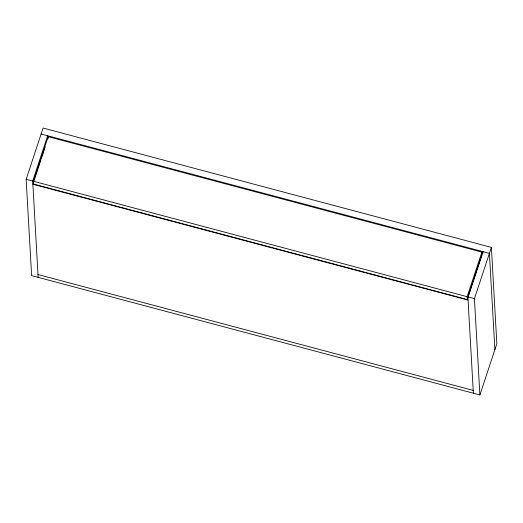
<?xml version="1.0" encoding="UTF-8"?>
<svg xmlns="http://www.w3.org/2000/svg" width="523" height="523" viewBox="0 0 523 523"><rect width="100%" height="100%" fill="white"/><g stroke="black" fill="none" stroke-linecap="round" stroke-linejoin="round"><path stroke-width="0.78" d="M26.15 179.304L43.102 128.05L491.385 247.386L496.85 343.696L479.898 394.95L31.615 275.614L26.15 179.304L32.688 181.043L38.153 277.36M32.688 181.043L47.658 135.771L47.841 139.007M482.056 254.917L467.307 299.509L33.596 184.05L33.433 181.246L48.181 136.653L481.899 252.106L482.016 254.217M33.609 182.011L32.871 184.253L468.078 300.104M34.106 180.52L34.845 178.278M35.1 177.506L40.938 159.868M41.441 158.332L45.246 146.826M467.307 299.509L467.15 296.698L481.899 252.106M473.361 393.211L467.895 296.894L482.866 251.622L482.964 253.243M479.898 394.95L474.433 298.64L491.385 247.386M41.121 134.032L489.404 253.361L494.876 349.678M33.433 181.246L467.15 296.698M467.895 296.894L474.433 298.64M37.996 274.549L473.204 390.4M48.181 136.653L48.26 138.059"/></g></svg>
